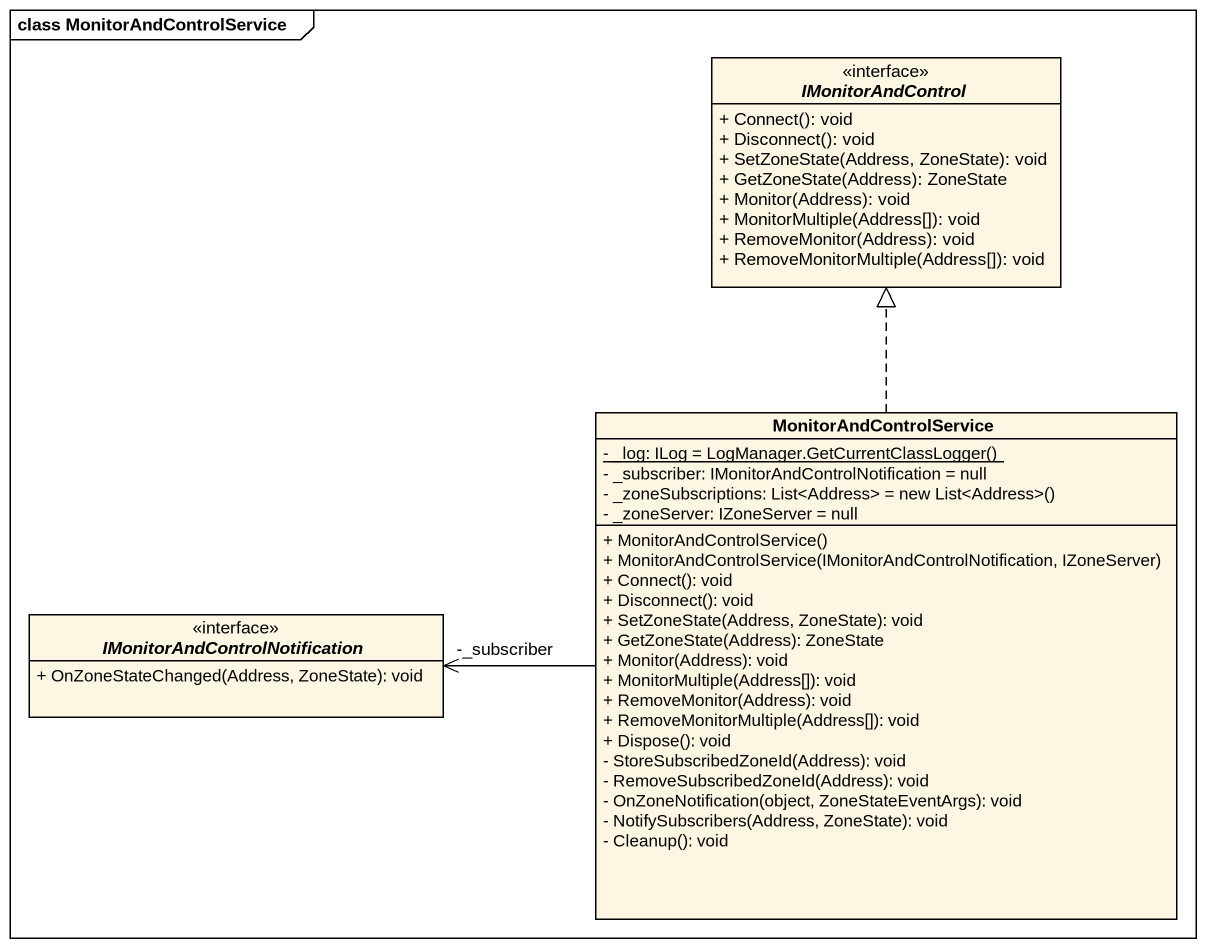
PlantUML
@startuml
mainframe class MonitorAndControlService
hide circle
hide empty members
skinparam classAttributeIconSize 0
interface IMonitorAndControl <<interface>> {
  + Connect(): void
  + Disconnect(): void
  + SetZoneState(Address, ZoneState): void
  + GetZoneState(Address): ZoneState
  + Monitor(Address): void
  + MonitorMultiple(Address[]): void
  + RemoveMonitor(Address): void
  + RemoveMonitorMultiple(Address[]): void
}
class MonitorAndControlService {
  {static} {field} - _log: ILog = LogManager.GetCurrentClassLogger()
  - _subscriber: IMonitorAndControlNotification = null
  {field} - _zoneSubscriptions: List<Address> = new List<Address>()
  - _zoneServer: IZoneServer = null
  + MonitorAndControlService()
  + MonitorAndControlService(IMonitorAndControlNotification, IZoneServer)
  + Connect(): void
  + Disconnect(): void
  + SetZoneState(Address, ZoneState): void
  + GetZoneState(Address): ZoneState
  + Monitor(Address): void
  + MonitorMultiple(Address[]): void
  + RemoveMonitor(Address): void
  + RemoveMonitorMultiple(Address[]): void
  + Dispose(): void
  - StoreSubscribedZoneId(Address): void
  - RemoveSubscribedZoneId(Address): void
  - OnZoneNotification(object, ZoneStateEventArgs): void
  - NotifySubscribers(Address, ZoneState): void
  - Cleanup(): void
}
interface "IMonitorAndControlNotification" as IMonitorAndControlNotificati <<interface>> {
  + OnZoneStateChanged(Address, ZoneState): void
}
MonitorAndControlService .up.|> IMonitorAndControl
MonitorAndControlService -left-> "-_subscriber" IMonitorAndControlNotificati
@enduml
